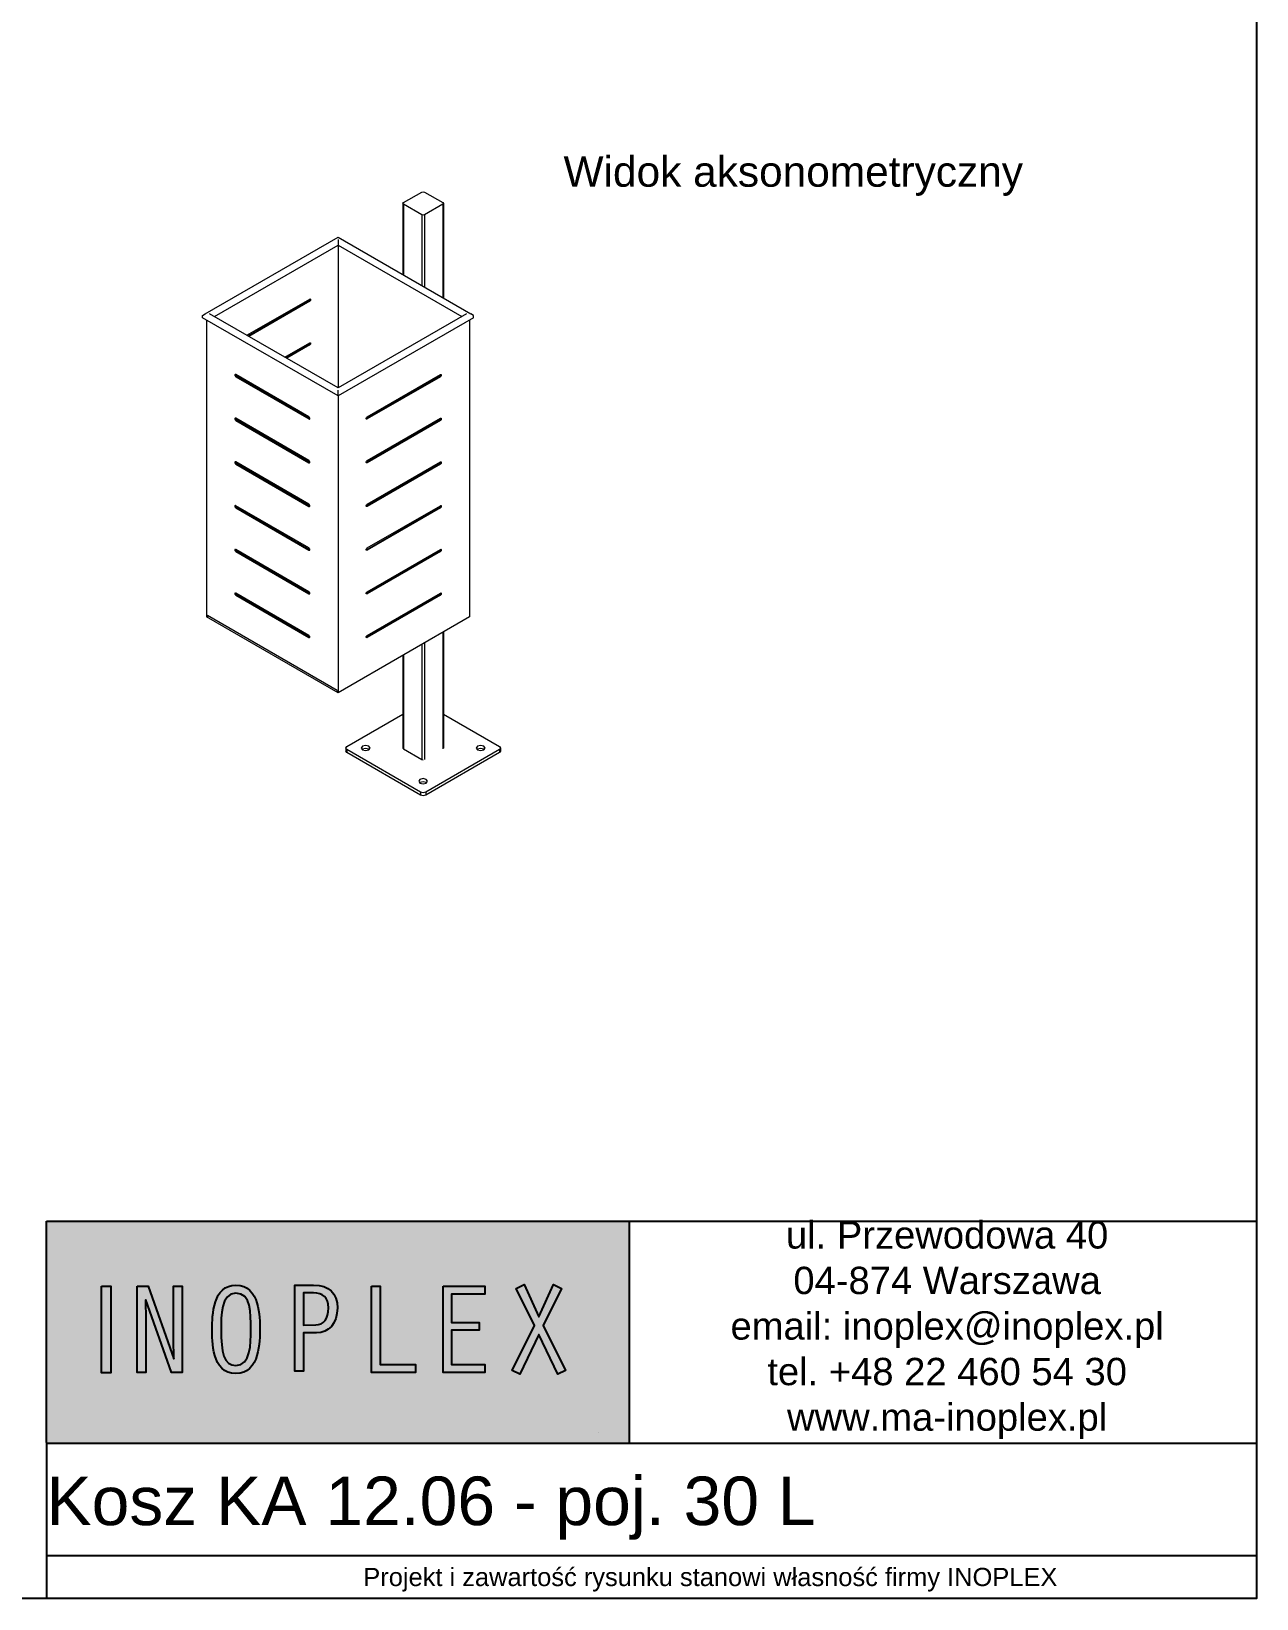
# Model space of a CAD drawing. Header units: millimetres. Extents: x 22206 to 32563, y 11815 to 17262.
# Drawn here: x 24201 to 26220, y 11815 to 14396 of the extents above; entities that cross this region are included whole.
import ezdxf

# ---------------------------------------------------------------- set-up
doc = ezdxf.new("R2010")
doc.units = ezdxf.units.MM
doc.header["$LTSCALE"] = 3
doc.layers.add('Konstrukcja - Belki_Nr_pióra__1', color=7, linetype='Continuous', lineweight=13)
doc.layers.add('Konstrukcja - Słupy_Nr_pióra__1', color=7, linetype='Continuous', lineweight=13)
doc.layers.add('LAYER_1', color=7, linetype='Continuous')
doc.styles.get("Standard").update_dxf_attribs({"font": 'arial.ttf'})

msp = doc.modelspace()

# ---------------------------------------------------------------- hatches: boundary and pattern name
h = msp.add_hatch(color=255)
h.dxf.hatch_style = 1
h.paths.add_polyline_path([(25186.2, 12436.2), (24226.2, 12436.2), (24226.2, 12071.6), (24226.2, 12069.8), (25186.2, 12069.8)])
h.paths.add_polyline_path([(25155.9, 12346.5), (25155.9, 12164.3), (25135.7, 12164.3), (25135.7, 12087.4), (24240.9, 12087.4), (24240.9, 12419.4), (25135.7, 12419.4), (25135.7, 12346.5)], flags=16)
h = msp.add_hatch(color=250)
h.dxf.hatch_style = 1
h.paths.add_polyline_path([(25135.7, 12164.3), (24603.3, 12164.3), (24603.3, 12346.5), (25135.7, 12346.5), (25135.7, 12419.4), (24240.9, 12419.4), (24240.9, 12087.4), (25135.7, 12087.4)])
edge = h.paths.add_edge_path(flags=16)
edge.add_spline(control_points=[(24577.8, 12258.2), (24577.8, 12240.3), (24578.4, 12185.3), (24538.5, 12185.3)], knot_values=[0, 0, 0, 0, 1, 1, 1, 1], degree=3, periodic=0)
edge.add_spline(control_points=[(24538.5, 12185.3), (24498.1, 12185.3), (24499.2, 12239.9), (24499.2, 12258.2)], knot_values=[0, 0, 0, 0, 1, 1, 1, 1], degree=3, periodic=0)
edge.add_spline(control_points=[(24499.2, 12258.2), (24499.2, 12281.6), (24500.6, 12330.9), (24538.5, 12330.9)], knot_values=[0, 0, 0, 0, 1, 1, 1, 1], degree=3, periodic=0)
edge.add_spline(control_points=[(24538.5, 12330.9), (24578.4, 12330.9), (24577.8, 12276.9), (24577.8, 12258.2)], knot_values=[0, 0, 0, 0, 1, 1, 1, 1], degree=3, periodic=0)
edge = h.paths.add_edge_path(flags=0)
edge.add_spline(control_points=[(24562.9, 12258.2), (24562.9, 12233.5), (24563.1, 12198.7), (24538.5, 12198.7)], knot_values=[0, 0, 0, 0, 1, 1, 1, 1], degree=3, periodic=0)
edge.add_spline(control_points=[(24538.5, 12198.7), (24518.5, 12198.7), (24514, 12219.9), (24514, 12258.2)], knot_values=[0, 0, 0, 0, 1, 1, 1, 1], degree=3, periodic=0)
edge.add_spline(control_points=[(24514, 12258.2), (24514, 12279), (24513.4, 12317.5), (24538.5, 12317.5)], knot_values=[0, 0, 0, 0, 1, 1, 1, 1], degree=3, periodic=0)
edge.add_spline(control_points=[(24538.5, 12317.5), (24563.6, 12317.5), (24562.9, 12285), (24562.9, 12258.2)], knot_values=[0, 0, 0, 0, 1, 1, 1, 1], degree=3, periodic=0)
h.paths.add_polyline_path([(24450, 12187.2), (24432.1, 12187.2), (24390, 12306.6), (24389.6, 12306.2), (24390.2, 12274.1), (24390.2, 12187.2), (24376, 12187.2), (24376, 12329), (24393.8, 12329), (24435.9, 12209.7), (24436.4, 12210.1), (24435.7, 12241.8), (24435.7, 12329), (24450, 12329)], flags=16)
h.paths.add_polyline_path([(24332.6, 12186.6), (24317, 12186.6), (24317, 12329.3), (24332.6, 12329.3)], flags=16)
edge = h.paths.add_edge_path(flags=0)
edge.add_spline(control_points=[(24562.9, 12258.2), (24562.9, 12285), (24563.6, 12317.5), (24538.5, 12317.5)], knot_values=[0, 0, 0, 0, 1, 1, 1, 1], degree=3, periodic=0)
edge.add_spline(control_points=[(24538.5, 12317.5), (24513.4, 12317.5), (24514, 12279), (24514, 12258.2)], knot_values=[0, 0, 0, 0, 1, 1, 1, 1], degree=3, periodic=0)
edge.add_spline(control_points=[(24514, 12258.2), (24514, 12219.9), (24518.5, 12198.7), (24538.5, 12198.7)], knot_values=[0, 0, 0, 0, 1, 1, 1, 1], degree=3, periodic=0)
edge.add_spline(control_points=[(24538.5, 12198.7), (24563.1, 12198.7), (24562.9, 12233.5), (24562.9, 12258.2)], knot_values=[0, 0, 0, 0, 1, 1, 1, 1], degree=3, periodic=0)
at = {"true_color": 0x7bad3e}
h = msp.add_hatch(color=75, dxfattribs=at)
h.dxf.hatch_style = 1
h.paths.add_polyline_path([(25155.9, 12346.5), (24603.3, 12346.5), (24603.3, 12164.3), (25155.9, 12164.3)])
h.paths.add_polyline_path([(25081.5, 12190.4), (25068.8, 12184.4), (25037.7, 12249.3), (25006.3, 12184.4), (24993.5, 12190.4), (25030.5, 12264.3), (25000.1, 12325.1), (25013.3, 12331.7), (25037.5, 12278.8), (25061.8, 12331.7), (25074.9, 12325.1), (25044.5, 12264.3)], flags=16)
h.paths.add_polyline_path([(24948.6, 12199.9), (24948.6, 12187.2), (24879.6, 12187.2), (24879.6, 12329), (24948.6, 12329), (24948.6, 12316.2), (24893.8, 12316.2), (24893.8, 12269.5), (24939.1, 12269.5), (24939.1, 12256.7), (24893.8, 12256.7), (24893.8, 12199.9)], flags=16)
h.paths.add_polyline_path([(24834.1, 12199.9), (24834.1, 12187.2), (24761.7, 12187.2), (24761.7, 12329), (24775.9, 12329), (24775.9, 12199.9)], flags=16)
edge = h.paths.add_edge_path(flags=16)
edge.add_spline(control_points=[(24705.6, 12293.4), (24705.6, 12267), (24690.7, 12252.3), (24671.2, 12252.3)], knot_values=[0, 0, 0, 0, 1, 1, 1, 1], degree=3, periodic=0)
edge.add_line((24671.2, 12252.3), (24649.9, 12252.3))
edge.add_line((24649.9, 12252.3), (24649.9, 12189.2))
edge.add_line((24649.9, 12189.2), (24635.7, 12189.2))
edge.add_line((24635.7, 12189.2), (24635.7, 12331))
edge.add_line((24635.7, 12331), (24666.5, 12331))
edge.add_spline(control_points=[(24666.5, 12331), (24691.6, 12331), (24705.6, 12317.6), (24705.6, 12293.4)], knot_values=[0, 0, 0, 0, 1, 1, 1, 1], degree=3, periodic=0)
edge = h.paths.add_edge_path(flags=0)
edge.add_spline(control_points=[(24690.7, 12293.4), (24690.7, 12275.5), (24683.1, 12265.5), (24669.9, 12265.3)], knot_values=[0, 0, 0, 0, 1, 1, 1, 1], degree=3, periodic=0)
edge.add_line((24669.9, 12265.3), (24649.9, 12265.1))
edge.add_line((24649.9, 12265.1), (24649.9, 12318.2))
edge.add_line((24649.9, 12318.2), (24666.3, 12318.2))
edge.add_spline(control_points=[(24666.3, 12318.2), (24681.6, 12318.2), (24690.7, 12310.8), (24690.7, 12293.4)], knot_values=[0, 0, 0, 0, 1, 1, 1, 1], degree=3, periodic=0)
edge = h.paths.add_edge_path(flags=0)
edge.add_spline(control_points=[(24669.9, 12265.3), (24683.1, 12265.5), (24690.7, 12275.5), (24690.7, 12293.4)], knot_values=[0, 0, 0, 0, 1, 1, 1, 1], degree=3, periodic=0)
edge.add_spline(control_points=[(24690.7, 12293.4), (24690.7, 12310.8), (24681.6, 12318.2), (24666.3, 12318.2)], knot_values=[0, 0, 0, 0, 1, 1, 1, 1], degree=3, periodic=0)
edge.add_line((24666.3, 12318.2), (24649.9, 12318.2))
edge.add_line((24649.9, 12318.2), (24649.9, 12265.1))
edge.add_line((24649.9, 12265.1), (24669.9, 12265.3))
h = msp.add_hatch(color=255)
h.dxf.hatch_style = 1
h.paths.add_polyline_path([(24332.6, 12329.3), (24317, 12329.3), (24317, 12186.6), (24332.6, 12186.6)])
h.paths.add_polyline_path([(24432.1, 12187.2), (24450, 12187.2), (24450, 12329), (24435.7, 12329), (24435.7, 12241.8), (24436.4, 12208.4), (24393.8, 12329), (24376, 12329), (24376, 12187.2), (24390.2, 12187.2), (24390.2, 12274.1), (24389.6, 12308)])
edge = h.paths.add_edge_path()
edge.add_spline(control_points=[(24538.5, 12330.9), (24500.6, 12330.9), (24499.2, 12281.6), (24499.2, 12258.2)], knot_values=[0, 0, 0, 0, 1, 1, 1, 1], degree=3, periodic=0)
edge.add_spline(control_points=[(24499.2, 12258.2), (24499.2, 12239.9), (24498.1, 12185.3), (24538.5, 12185.3)], knot_values=[0, 0, 0, 0, 1, 1, 1, 1], degree=3, periodic=0)
edge.add_spline(control_points=[(24538.5, 12185.3), (24578.4, 12185.3), (24577.8, 12240.3), (24577.8, 12258.2)], knot_values=[0, 0, 0, 0, 1, 1, 1, 1], degree=3, periodic=0)
edge.add_spline(control_points=[(24577.8, 12258.2), (24577.8, 12276.9), (24578.4, 12330.9), (24538.5, 12330.9)], knot_values=[0, 0, 0, 0, 1, 1, 1, 1], degree=3, periodic=0)
edge = h.paths.add_edge_path(flags=16)
edge.add_spline(control_points=[(24514, 12258.2), (24514, 12279), (24513.4, 12317.5), (24538.5, 12317.5)], knot_values=[0, 0, 0, 0, 1, 1, 1, 1], degree=3, periodic=0)
edge.add_spline(control_points=[(24538.5, 12317.5), (24563.6, 12317.5), (24562.9, 12285), (24562.9, 12258.2)], knot_values=[0, 0, 0, 0, 1, 1, 1, 1], degree=3, periodic=0)
edge.add_spline(control_points=[(24562.9, 12258.2), (24562.9, 12233.5), (24563.1, 12198.7), (24538.5, 12198.7)], knot_values=[0, 0, 0, 0, 1, 1, 1, 1], degree=3, periodic=0)
edge.add_spline(control_points=[(24538.5, 12198.7), (24518.5, 12198.7), (24514, 12219.9), (24514, 12258.2)], knot_values=[0, 0, 0, 0, 1, 1, 1, 1], degree=3, periodic=0)
edge = h.paths.add_edge_path()
edge.add_line((24635.7, 12189.2), (24649.9, 12189.2))
edge.add_line((24649.9, 12189.2), (24649.9, 12252.3))
edge.add_line((24649.9, 12252.3), (24671.2, 12252.3))
edge.add_spline(control_points=[(24671.2, 12252.3), (24690.7, 12252.3), (24705.6, 12267), (24705.6, 12293.4)], knot_values=[0, 0, 0, 0, 1, 1, 1, 1], degree=3, periodic=0)
edge.add_spline(control_points=[(24705.6, 12293.4), (24705.6, 12317.6), (24691.6, 12331), (24666.5, 12331)], knot_values=[0, 0, 0, 0, 1, 1, 1, 1], degree=3, periodic=0)
edge.add_line((24666.5, 12331), (24635.7, 12331))
edge.add_line((24635.7, 12331), (24635.7, 12189.2))
edge = h.paths.add_edge_path(flags=16)
edge.add_line((24649.9, 12318.2), (24670.7, 12318.2))
edge.add_spline(control_points=[(24666.3, 12318.2), (24681.6, 12318.2), (24690.7, 12310.8), (24690.7, 12293.4)], knot_values=[0, 0, 0, 0, 1, 1, 1, 1], degree=3, periodic=0)
edge.add_spline(control_points=[(24690.7, 12293.4), (24690.7, 12275.5), (24683.1, 12265.5), (24669.9, 12265.3)], knot_values=[0, 0, 0, 0, 1, 1, 1, 1], degree=3, periodic=0)
edge.add_line((24669.9, 12265.3), (24649.9, 12265.1))
edge.add_line((24649.9, 12265.1), (24649.9, 12318.2))
h.paths.add_polyline_path([(24761.7, 12187.2), (24834.1, 12187.2), (24834.1, 12199.9), (24775.9, 12199.9), (24775.9, 12329), (24761.7, 12329)])
h.paths.add_polyline_path([(24893.8, 12316.2), (24948.6, 12316.2), (24948.6, 12329), (24879.6, 12329), (24879.6, 12187.2), (24948.6, 12187.2), (24948.6, 12199.9), (24893.8, 12199.9), (24893.8, 12256.7), (24939.1, 12256.7), (24939.1, 12269.5), (24893.8, 12269.5)])
h.paths.add_polyline_path([(25074.9, 12325.1), (25061.8, 12331.7), (25037.5, 12278.8), (25013.3, 12331.7), (25000.1, 12325.1), (25030.5, 12264.3), (24993.5, 12190.4), (25006.3, 12184.4), (25037.7, 12249.3), (25068.8, 12184.4), (25081.5, 12190.4), (25044.5, 12264.3)])
h = msp.add_hatch(color=250)
h.dxf.hatch_style = 1
edge = h.paths.add_edge_path()
edge.add_spline(control_points=[(24538.5, 12317.5), (24513.4, 12317.5), (24514, 12279), (24514, 12258.2)], knot_values=[0, 0, 0, 0, 1, 1, 1, 1], degree=3, periodic=0)
edge.add_spline(control_points=[(24514, 12258.2), (24514, 12219.9), (24518.5, 12198.7), (24538.5, 12198.7)], knot_values=[0, 0, 0, 0, 1, 1, 1, 1], degree=3, periodic=0)
edge.add_spline(control_points=[(24538.5, 12198.7), (24563.1, 12198.7), (24562.9, 12233.5), (24562.9, 12258.2)], knot_values=[0, 0, 0, 0, 1, 1, 1, 1], degree=3, periodic=0)
edge.add_spline(control_points=[(24562.9, 12258.2), (24562.9, 12285), (24563.6, 12317.5), (24538.5, 12317.5)], knot_values=[0, 0, 0, 0, 1, 1, 1, 1], degree=3, periodic=0)
h = msp.add_hatch(color=255)
h.dxf.hatch_style = 1
edge = h.paths.add_edge_path()
edge.add_line((24635.7, 12189.2), (24649.9, 12189.2))
edge.add_line((24649.9, 12189.2), (24649.9, 12252.3))
edge.add_line((24649.9, 12252.3), (24671.2, 12252.3))
edge.add_spline(control_points=[(24671.2, 12252.3), (24690.7, 12252.3), (24705.6, 12267), (24705.6, 12293.4)], knot_values=[0, 0, 0, 0, 1, 1, 1, 1], degree=3, periodic=0)
edge.add_spline(control_points=[(24705.6, 12293.4), (24705.6, 12317.6), (24691.6, 12331), (24666.5, 12331)], knot_values=[0, 0, 0, 0, 1, 1, 1, 1], degree=3, periodic=0)
edge.add_line((24666.5, 12331), (24635.7, 12331))
edge.add_line((24635.7, 12331), (24635.7, 12189.2))
edge = h.paths.add_edge_path(flags=16)
edge.add_line((24649.9, 12265.1), (24649.9, 12318.2))
edge.add_line((24649.9, 12318.2), (24676.8, 12318.2))
edge.add_spline(control_points=[(24666.3, 12318.2), (24681.6, 12318.2), (24690.7, 12310.8), (24690.7, 12293.4)], knot_values=[0, 0, 0, 0, 1, 1, 1, 1], degree=3, periodic=0)
edge.add_spline(control_points=[(24690.7, 12293.4), (24690.7, 12275.5), (24683.1, 12265.5), (24669.9, 12265.3)], knot_values=[0, 0, 0, 0, 1, 1, 1, 1], degree=3, periodic=0)
edge.add_line((24669.9, 12265.3), (24649.9, 12265.1))
h = msp.add_hatch(color=75, dxfattribs=at)
h.dxf.hatch_style = 1
edge = h.paths.add_edge_path()
edge.add_line((24649.9, 12265.1), (24669.9, 12265.3))
edge.add_spline(control_points=[(24669.9, 12265.3), (24683.1, 12265.5), (24690.7, 12275.5), (24690.7, 12293.4)], knot_values=[0, 0, 0, 0, 1, 1, 1, 1], degree=3, periodic=0)
edge.add_spline(control_points=[(24690.7, 12293.4), (24690.7, 12310.8), (24681.6, 12318.2), (24666.3, 12318.2)], knot_values=[0, 0, 0, 0, 1, 1, 1, 1], degree=3, periodic=0)
edge.add_line((24666.3, 12318.2), (24649.9, 12318.2))
edge.add_line((24649.9, 12318.2), (24649.9, 12265.1))
h = msp.add_hatch(color=255)
h.dxf.hatch_style = 1
h.paths.add_polyline_path([(24761.7, 12187.2), (24834.1, 12187.2), (24834.1, 12199.9), (24775.9, 12199.9), (24775.9, 12329), (24761.7, 12329)])
h = msp.add_hatch(color=255)
h.dxf.hatch_style = 1
h.paths.add_polyline_path([(24879.6, 12187.2), (24948.6, 12187.2), (24948.6, 12199.9), (24893.8, 12199.9), (24893.8, 12256.7), (24939.1, 12256.7), (24939.1, 12269.5), (24893.8, 12269.5), (24893.8, 12316.2), (24948.6, 12316.2), (24948.6, 12329), (24879.6, 12329)])
h = msp.add_hatch(color=255)
h.dxf.hatch_style = 1
h.paths.add_polyline_path([(25030.5, 12264.3), (24993.5, 12190.4), (25006.3, 12184.4), (25037.7, 12249.3), (25068.8, 12184.4), (25081.5, 12190.4), (25044.5, 12264.3), (25074.9, 12325.1), (25061.8, 12331.7), (25037.5, 12278.8), (25013.3, 12331.7), (25000.1, 12325.1)])

# ---------------------------------------------------------------- linework, layer by layer
for p, q in [((24226.2, 12436.2), (26220, 12436.2)), ((24226.2, 12071.6), (24226.2, 12436.2)), ((25186.2, 12436.2), (25186.2, 12069.8)), ((26220, 12436.2), (26220, 12071.6)), ((24226.2, 12071.6), (24226.2, 11814.5)), ((26220, 12069.8), (24226.2, 12069.8)), ((26219.8, 11885), (24226.2, 11885))]:
    msp.add_line(p, q)
msp.add_lwpolyline([(22206, 17262), (26220, 17262), (26220, 11814.5), (22206, 11814.5)], close=True)
at = {"layer": 'Konstrukcja - Belki_Nr_pióra__1', "linetype": 'Continuous'}
for p, q in [((24488, 13930.8), (24706.6, 14057.1)), ((24502.9, 13926.2), (24706.6, 14043.8)), ((24706.6, 14057.1), (24925.2, 13930.8)), ((24706.6, 14053.1), (24706.6, 14047.5)), ((24706.6, 14047.5), (24706.6, 14043.8)), ((24706.6, 14043.8), (24910.4, 13926.2)), ((24483.3, 13928), (24488, 13930.8)), ((24483.6, 13924), (24483.3, 13928)), ((24706.6, 13795.3), (24483.6, 13924)), ((24706.6, 13808.6), (24494.8, 13930.8)), ((24918.4, 13930.8), (24706.6, 13808.6)), ((24929.6, 13924), (24706.6, 13795.3)), ((24930, 13928), (24925.2, 13930.8)), ((24929.6, 13924), (24930, 13928)), ((24706.6, 13799), (24706.6, 13804.6)), ((24706.6, 13795.3), (24706.6, 13799))]:
    msp.add_line(p, q, dxfattribs=at)
at = {"layer": 'Konstrukcja - Słupy_Nr_pióra__1', "linetype": 'Continuous'}
for p, q in [((24814.4, 14113.7), (24844.8, 14131.2)), ((24844.8, 14131.2), (24846.9, 14131.7)), ((24846.9, 14131.7), (24849.1, 14131.2)), ((24849.1, 14131.2), (24879.4, 14113.7)), ((24813.6, 14112.5), (24814.4, 14113.7)), ((24813.6, 14112.5), (24813.6, 13995.3)), ((24814.4, 14111.2), (24813.6, 14112.5)), ((24814.4, 14111.2), (24814.4, 13994.8)), ((24844.8, 14093.7), (24814.4, 14111.2)), ((24879.4, 14111.2), (24849.1, 14093.7)), ((24879.4, 14113.7), (24880.3, 14112.5)), ((24880.3, 14112.5), (24879.4, 14111.2)), ((24879.4, 14111.2), (24879.4, 13957.3)), ((24880.3, 14112.5), (24880.3, 13956.8)), ((24844.8, 14093.7), (24844.8, 13977.3)), ((24846.9, 14093.2), (24844.8, 14093.7)), ((24849.1, 14093.7), (24846.9, 14093.2)), ((24849.1, 14093.7), (24849.1, 13974.8)), ((24706.6, 14043.8), (24706.6, 13808.6)), ((24556.6, 13895.2), (24660, 13954.8)), ((24558.4, 13894.1), (24658.7, 13952)), ((24660, 13951.3), (24559.7, 13893.4)), ((24658.7, 13952), (24659.3, 13952.5)), ((24658.7, 13952), (24660, 13951.3)), ((24659.3, 13952.5), (24659.8, 13953.2)), ((24659.8, 13953.2), (24660.1, 13953.9)), ((24660, 13954.8), (24660.6, 13955)), ((24660.6, 13951.7), (24660, 13951.3)), ((24660.1, 13953.9), (24660.2, 13954.7)), ((24660.2, 13954.7), (24660.2, 13954.9)), ((24660.6, 13955), (24661.1, 13954.9)), ((24661.1, 13952.4), (24660.6, 13951.7)), ((24661.1, 13954.9), (24661.4, 13954.5)), ((24661.4, 13953.2), (24661.1, 13952.4)), ((24661.4, 13954.5), (24661.5, 13953.9)), ((24661.5, 13953.9), (24661.4, 13953.2)), ((24490.1, 13920.3), (24490.1, 13431.5)), ((24923.1, 13920.3), (24923.1, 13431.5)), ((24619, 13859.2), (24660, 13882.8)), ((24620.8, 13858.1), (24658.7, 13880)), ((24660, 13879.3), (24622.1, 13857.4)), ((24658.7, 13880), (24659.3, 13880.5)), ((24658.7, 13880), (24660, 13879.3)), ((24659.3, 13880.5), (24659.8, 13881.2)), ((24659.8, 13881.2), (24660.1, 13881.9)), ((24660, 13882.8), (24660.6, 13883)), ((24660.6, 13879.7), (24660, 13879.3)), ((24660.1, 13881.9), (24660.2, 13882.7)), ((24660.2, 13882.7), (24660.2, 13882.9)), ((24660.6, 13883), (24661.1, 13882.9)), ((24661.1, 13880.4), (24660.6, 13879.7)), ((24661.1, 13882.9), (24661.4, 13882.5)), ((24661.4, 13881.2), (24661.1, 13880.4)), ((24661.4, 13882.5), (24661.5, 13881.9)), ((24661.5, 13881.9), (24661.4, 13881.2)), ((24536.6, 13830.3), (24536.5, 13829.7)), ((24536.5, 13829.7), (24536.6, 13828.9)), ((24537, 13830.7), (24536.6, 13830.3)), ((24536.6, 13828.9), (24537, 13828.2)), ((24537.5, 13830.8), (24537, 13830.7)), ((24537, 13828.2), (24537.5, 13827.5)), ((24538.1, 13830.6), (24537.5, 13830.8)), ((24537.5, 13827.5), (24538.1, 13827)), ((24537.8, 13830.4), (24537.9, 13830.6)), ((24537.9, 13829.7), (24537.8, 13830.4)), ((24538.3, 13828.9), (24537.9, 13829.7)), ((24658.7, 13760.9), (24538.1, 13830.6)), ((24538.1, 13827), (24539.4, 13827.8)), ((24538.1, 13827), (24658.7, 13757.4)), ((24538.8, 13828.2), (24538.3, 13828.9)), ((24539.4, 13827.8), (24538.8, 13828.2)), ((24660, 13758.1), (24539.4, 13827.8)), ((24552, 13820.5), (24553.8, 13821.5)), ((24553.8, 13819.4), (24555.6, 13820.5)), ((24556.9, 13819.7), (24555.1, 13818.7)), ((24753.3, 13758.1), (24873.9, 13827.8)), ((24754.6, 13760.9), (24875.2, 13830.6)), ((24875.2, 13827), (24754.6, 13757.4)), ((24873.9, 13827.8), (24874.5, 13828.2)), ((24873.9, 13827.8), (24875.2, 13827)), ((24874.5, 13828.2), (24875, 13828.9)), ((24875, 13828.9), (24875.3, 13829.7)), ((24875.2, 13830.6), (24875.8, 13830.8)), ((24875.8, 13827.5), (24875.2, 13827)), ((24875.3, 13829.7), (24875.4, 13830.4)), ((24875.4, 13830.4), (24875.4, 13830.6)), ((24875.8, 13830.8), (24876.3, 13830.7)), ((24876.3, 13828.2), (24875.8, 13827.5)), ((24876.3, 13830.7), (24876.6, 13830.3)), ((24876.6, 13828.9), (24876.3, 13828.2)), ((24876.6, 13830.3), (24876.7, 13829.7)), ((24876.7, 13829.7), (24876.6, 13828.9)), ((24614.3, 13784.5), (24616.1, 13785.5)), ((24616.1, 13783.4), (24617.9, 13784.5)), ((24706.6, 13795.3), (24706.6, 13306.5)), ((24537, 13758.7), (24536.6, 13758.3)), ((24537.5, 13758.8), (24537, 13758.7)), ((24538.1, 13758.6), (24537.5, 13758.8)), ((24537.8, 13758.4), (24537.9, 13758.6)), ((24537.9, 13757.7), (24537.8, 13758.4)), ((24658.7, 13688.9), (24538.1, 13758.6)), ((24619.2, 13783.7), (24617.4, 13782.7)), ((24659.3, 13760.5), (24658.7, 13760.9)), ((24659.8, 13759.8), (24659.3, 13760.5)), ((24660.1, 13759), (24659.8, 13759.8)), ((24660.2, 13758.3), (24660.1, 13759)), ((24753, 13758.3), (24753.1, 13759)), ((24753.1, 13759), (24753.5, 13759.8)), ((24753.5, 13759.8), (24754, 13760.5)), ((24754, 13760.5), (24754.6, 13760.9)), ((24754.6, 13688.9), (24875.2, 13758.6)), ((24875.2, 13758.6), (24875.8, 13758.8)), ((24875.3, 13757.7), (24875.4, 13758.4)), ((24875.4, 13758.4), (24875.4, 13758.6)), ((24875.8, 13758.8), (24876.3, 13758.7)), ((24876.3, 13758.7), (24876.6, 13758.3)), ((24536.6, 13758.3), (24536.5, 13757.7)), ((24536.5, 13757.7), (24536.6, 13756.9)), ((24536.6, 13756.9), (24537, 13756.2)), ((24537, 13756.2), (24537.5, 13755.5)), ((24537.5, 13755.5), (24538.1, 13755)), ((24538.3, 13756.9), (24537.9, 13757.7)), ((24538.1, 13755), (24539.4, 13755.8)), ((24538.1, 13755), (24658.7, 13685.4)), ((24538.8, 13756.2), (24538.3, 13756.9)), ((24539.4, 13755.8), (24538.8, 13756.2)), ((24660, 13686.1), (24539.4, 13755.8)), ((24552, 13748.5), (24553.8, 13749.5)), ((24553.8, 13747.4), (24555.6, 13748.5)), ((24556.9, 13747.7), (24555.1, 13746.7)), ((24658.7, 13757.4), (24660, 13758.1)), ((24658.7, 13757.4), (24659.3, 13757.2)), ((24659.3, 13757.2), (24659.8, 13757.3)), ((24659.8, 13757.3), (24660.1, 13757.6)), ((24660.2, 13758), (24660, 13758.1)), ((24660.1, 13757.6), (24660.2, 13758.3)), ((24753.1, 13757.6), (24753, 13758.3)), ((24753.1, 13758), (24753.3, 13758.1)), ((24753.5, 13757.3), (24753.1, 13757.6)), ((24753.3, 13758.1), (24754.6, 13757.4)), ((24753.3, 13686.1), (24873.9, 13755.8)), ((24754, 13757.2), (24753.5, 13757.3)), ((24754.6, 13757.4), (24754, 13757.2)), ((24875.2, 13755), (24754.6, 13685.4)), ((24873.9, 13755.8), (24874.5, 13756.2)), ((24873.9, 13755.8), (24875.2, 13755)), ((24874.5, 13756.2), (24875, 13756.9)), ((24875, 13756.9), (24875.3, 13757.7)), ((24875.8, 13755.5), (24875.2, 13755)), ((24876.3, 13756.2), (24875.8, 13755.5)), ((24876.6, 13756.9), (24876.3, 13756.2)), ((24876.6, 13758.3), (24876.7, 13757.7)), ((24876.7, 13757.7), (24876.6, 13756.9)), ((24614.3, 13712.5), (24616.1, 13713.5)), ((24616.1, 13711.4), (24617.9, 13712.5)), ((24619.2, 13711.7), (24617.4, 13710.7)), ((24536.6, 13686.3), (24536.5, 13685.7)), ((24536.5, 13685.7), (24536.6, 13684.9)), ((24537, 13686.7), (24536.6, 13686.3)), ((24536.6, 13684.9), (24537, 13684.2)), ((24537.5, 13686.8), (24537, 13686.7)), ((24537, 13684.2), (24537.5, 13683.5)), ((24538.1, 13686.6), (24537.5, 13686.8)), ((24537.5, 13683.5), (24538.1, 13683)), ((24537.8, 13686.4), (24537.9, 13686.6)), ((24537.9, 13685.7), (24537.8, 13686.4)), ((24538.3, 13684.9), (24537.9, 13685.7)), ((24658.7, 13616.9), (24538.1, 13686.6)), ((24538.1, 13683), (24539.4, 13683.8)), ((24538.1, 13683), (24658.7, 13613.4)), ((24538.8, 13684.2), (24538.3, 13684.9)), ((24539.4, 13683.8), (24538.8, 13684.2)), ((24660, 13614.1), (24539.4, 13683.8)), ((24659.3, 13688.5), (24658.7, 13688.9)), ((24658.7, 13685.4), (24660, 13686.1)), ((24658.7, 13685.4), (24659.3, 13685.2)), ((24659.8, 13687.8), (24659.3, 13688.5)), ((24659.3, 13685.2), (24659.8, 13685.3)), ((24660.1, 13687), (24659.8, 13687.8)), ((24659.8, 13685.3), (24660.1, 13685.6)), ((24660.2, 13686), (24660, 13686.1)), ((24660.2, 13686.3), (24660.1, 13687)), ((24660.1, 13685.6), (24660.2, 13686.3)), ((24753, 13686.3), (24753.1, 13687)), ((24753.1, 13685.6), (24753, 13686.3)), ((24753.1, 13687), (24753.5, 13687.8)), ((24753.1, 13686), (24753.3, 13686.1)), ((24753.5, 13685.3), (24753.1, 13685.6)), ((24753.3, 13686.1), (24754.6, 13685.4)), ((24753.3, 13614.1), (24873.9, 13683.8)), ((24753.5, 13687.8), (24754, 13688.5)), ((24754, 13685.2), (24753.5, 13685.3)), ((24754, 13688.5), (24754.6, 13688.9)), ((24754.6, 13685.4), (24754, 13685.2)), ((24754.6, 13616.9), (24875.2, 13686.6)), ((24875.2, 13683), (24754.6, 13613.4)), ((24873.9, 13683.8), (24874.5, 13684.2)), ((24873.9, 13683.8), (24875.2, 13683)), ((24874.5, 13684.2), (24875, 13684.9)), ((24875, 13684.9), (24875.3, 13685.7)), ((24875.2, 13686.6), (24875.8, 13686.8)), ((24875.8, 13683.5), (24875.2, 13683)), ((24875.3, 13685.7), (24875.4, 13686.4)), ((24875.4, 13686.4), (24875.4, 13686.6)), ((24875.8, 13686.8), (24876.3, 13686.7)), ((24876.3, 13684.2), (24875.8, 13683.5)), ((24876.3, 13686.7), (24876.6, 13686.3)), ((24876.6, 13684.9), (24876.3, 13684.2)), ((24876.6, 13686.3), (24876.7, 13685.7)), ((24876.7, 13685.7), (24876.6, 13684.9)), ((24552, 13676.5), (24553.8, 13677.5)), ((24553.8, 13675.4), (24555.6, 13676.5)), ((24556.9, 13675.7), (24555.1, 13674.7)), ((24614.3, 13640.5), (24616.1, 13641.5)), ((24616.1, 13639.4), (24617.9, 13640.5)), ((24619.2, 13639.7), (24617.4, 13638.7)), ((24536.6, 13614.3), (24536.5, 13613.7)), ((24536.5, 13613.7), (24536.6, 13612.9)), ((24537, 13614.7), (24536.6, 13614.3)), ((24536.6, 13612.9), (24537, 13612.2)), ((24537.5, 13614.8), (24537, 13614.7)), ((24537, 13612.2), (24537.5, 13611.5)), ((24538.1, 13614.6), (24537.5, 13614.8)), ((24537.5, 13611.5), (24538.1, 13611)), ((24537.8, 13614.4), (24537.9, 13614.6)), ((24537.9, 13613.7), (24537.8, 13614.4)), ((24538.3, 13612.9), (24537.9, 13613.7)), ((24658.7, 13544.9), (24538.1, 13614.6)), ((24538.1, 13611), (24539.4, 13611.8)), ((24538.1, 13611), (24658.7, 13541.4)), ((24538.8, 13612.2), (24538.3, 13612.9)), ((24539.4, 13611.8), (24538.8, 13612.2)), ((24660, 13542.1), (24539.4, 13611.8)), ((24552, 13604.5), (24553.8, 13605.5)), ((24553.8, 13603.4), (24555.6, 13604.5)), ((24556.9, 13603.7), (24555.1, 13602.7)), ((24659.3, 13616.5), (24658.7, 13616.9)), ((24658.7, 13613.4), (24660, 13614.1)), ((24658.7, 13613.4), (24659.3, 13613.2)), ((24659.8, 13615.8), (24659.3, 13616.5)), ((24659.3, 13613.2), (24659.8, 13613.3)), ((24660.1, 13615), (24659.8, 13615.8)), ((24659.8, 13613.3), (24660.1, 13613.6)), ((24660.2, 13614), (24660, 13614.1)), ((24660.2, 13614.3), (24660.1, 13615)), ((24660.1, 13613.6), (24660.2, 13614.3)), ((24753, 13614.3), (24753.1, 13615)), ((24753.1, 13613.6), (24753, 13614.3)), ((24753.1, 13615), (24753.5, 13615.8)), ((24753.1, 13614), (24753.3, 13614.1)), ((24753.5, 13613.3), (24753.1, 13613.6)), ((24753.3, 13614.1), (24754.6, 13613.4)), ((24753.3, 13542.1), (24873.9, 13611.8)), ((24753.5, 13615.8), (24754, 13616.5)), ((24754, 13613.2), (24753.5, 13613.3)), ((24754, 13616.5), (24754.6, 13616.9)), ((24754.6, 13613.4), (24754, 13613.2)), ((24754.6, 13544.9), (24875.2, 13614.6)), ((24875.2, 13611), (24754.6, 13541.4)), ((24873.9, 13611.8), (24874.5, 13612.2)), ((24873.9, 13611.8), (24875.2, 13611)), ((24874.5, 13612.2), (24875, 13612.9)), ((24875, 13612.9), (24875.3, 13613.7)), ((24875.2, 13614.6), (24875.8, 13614.8)), ((24875.8, 13611.5), (24875.2, 13611)), ((24875.3, 13613.7), (24875.4, 13614.4)), ((24875.4, 13614.4), (24875.4, 13614.6)), ((24875.8, 13614.8), (24876.3, 13614.7)), ((24876.3, 13612.2), (24875.8, 13611.5)), ((24876.3, 13614.7), (24876.6, 13614.3)), ((24876.6, 13612.9), (24876.3, 13612.2)), ((24876.6, 13614.3), (24876.7, 13613.7)), ((24876.7, 13613.7), (24876.6, 13612.9)), ((24614.3, 13568.5), (24616.1, 13569.5)), ((24616.1, 13567.4), (24617.9, 13568.5)), ((24619.2, 13567.7), (24617.4, 13566.7)), ((24536.6, 13542.3), (24536.5, 13541.7)), ((24536.5, 13541.7), (24536.6, 13540.9)), ((24537, 13542.7), (24536.6, 13542.3)), ((24536.6, 13540.9), (24537, 13540.2)), ((24537.5, 13542.8), (24537, 13542.7)), ((24537, 13540.2), (24537.5, 13539.5)), ((24538.1, 13542.6), (24537.5, 13542.8)), ((24537.5, 13539.5), (24538.1, 13539)), ((24537.8, 13542.4), (24537.9, 13542.6)), ((24537.9, 13541.7), (24537.8, 13542.4)), ((24538.3, 13540.9), (24537.9, 13541.7)), ((24658.7, 13472.9), (24538.1, 13542.6)), ((24538.1, 13539), (24539.4, 13539.8)), ((24538.1, 13539), (24658.7, 13469.4)), ((24538.8, 13540.2), (24538.3, 13540.9)), ((24539.4, 13539.8), (24538.8, 13540.2)), ((24660, 13470.1), (24539.4, 13539.8)), ((24552, 13532.5), (24553.8, 13533.5)), ((24553.8, 13531.4), (24555.6, 13532.5)), ((24556.9, 13531.7), (24555.1, 13530.7)), ((24659.3, 13544.5), (24658.7, 13544.9)), ((24658.7, 13541.4), (24660, 13542.1)), ((24658.7, 13541.4), (24659.3, 13541.2)), ((24659.8, 13543.8), (24659.3, 13544.5)), ((24659.3, 13541.2), (24659.8, 13541.3)), ((24660.1, 13543), (24659.8, 13543.8)), ((24659.8, 13541.3), (24660.1, 13541.6)), ((24660.2, 13542), (24660, 13542.1)), ((24660.2, 13542.3), (24660.1, 13543)), ((24660.1, 13541.6), (24660.2, 13542.3)), ((24753, 13542.3), (24753.1, 13543)), ((24753.1, 13541.6), (24753, 13542.3)), ((24753.1, 13543), (24753.5, 13543.8)), ((24753.1, 13542), (24753.3, 13542.1)), ((24753.5, 13541.3), (24753.1, 13541.6)), ((24753.3, 13542.1), (24754.6, 13541.4)), ((24753.3, 13470.1), (24873.9, 13539.8)), ((24753.5, 13543.8), (24754, 13544.5)), ((24754, 13541.2), (24753.5, 13541.3)), ((24754, 13544.5), (24754.6, 13544.9)), ((24754.6, 13541.4), (24754, 13541.2)), ((24754.6, 13472.9), (24875.2, 13542.6)), ((24875.2, 13539), (24754.6, 13469.4)), ((24873.9, 13539.8), (24874.5, 13540.2)), ((24873.9, 13539.8), (24875.2, 13539)), ((24874.5, 13540.2), (24875, 13540.9)), ((24875, 13540.9), (24875.3, 13541.7)), ((24875.2, 13542.6), (24875.8, 13542.8)), ((24875.8, 13539.5), (24875.2, 13539)), ((24875.3, 13541.7), (24875.4, 13542.4)), ((24875.4, 13542.4), (24875.4, 13542.6)), ((24875.8, 13542.8), (24876.3, 13542.7)), ((24876.3, 13540.2), (24875.8, 13539.5)), ((24876.3, 13542.7), (24876.6, 13542.3)), ((24876.6, 13540.9), (24876.3, 13540.2)), ((24876.6, 13542.3), (24876.7, 13541.7)), ((24876.7, 13541.7), (24876.6, 13540.9)), ((24607.2, 13500.6), (24609, 13501.6)), ((24802.9, 13500.9), (24804.7, 13499.8)), ((24536.6, 13470.3), (24536.5, 13469.7)), ((24536.5, 13469.7), (24536.6, 13468.9)), ((24537, 13470.7), (24536.6, 13470.3)), ((24536.6, 13468.9), (24537, 13468.2)), ((24537.5, 13470.8), (24537, 13470.7)), ((24537, 13468.2), (24537.5, 13467.5)), ((24538.1, 13470.6), (24537.5, 13470.8)), ((24537.5, 13467.5), (24538.1, 13467)), ((24537.8, 13470.4), (24537.9, 13470.6)), ((24537.9, 13469.7), (24537.8, 13470.4)), ((24538.3, 13468.9), (24537.9, 13469.7)), ((24658.7, 13400.9), (24538.1, 13470.6)), ((24538.1, 13467), (24539.4, 13467.8)), ((24538.1, 13467), (24658.7, 13397.4)), ((24538.8, 13468.2), (24538.3, 13468.9)), ((24539.4, 13467.8), (24538.8, 13468.2)), ((24660, 13398.1), (24539.4, 13467.8)), ((24544.9, 13464.6), (24546.7, 13465.6)), ((24659.3, 13472.5), (24658.7, 13472.9)), ((24658.7, 13469.4), (24660, 13470.1)), ((24658.7, 13469.4), (24659.3, 13469.2)), ((24659.8, 13471.8), (24659.3, 13472.5)), ((24659.3, 13469.2), (24659.8, 13469.3)), ((24660.1, 13471), (24659.8, 13471.8)), ((24659.8, 13469.3), (24660.1, 13469.6)), ((24660.2, 13470), (24660, 13470.1)), ((24660.2, 13470.3), (24660.1, 13471)), ((24660.1, 13469.6), (24660.2, 13470.3)), ((24753, 13470.3), (24753.1, 13471)), ((24753.1, 13469.6), (24753, 13470.3)), ((24753.1, 13471), (24753.5, 13471.8)), ((24753.1, 13470), (24753.3, 13470.1)), ((24753.5, 13469.3), (24753.1, 13469.6)), ((24753.3, 13470.1), (24754.6, 13469.4)), ((24753.3, 13398.1), (24873.9, 13467.8)), ((24753.5, 13471.8), (24754, 13472.5)), ((24754, 13469.2), (24753.5, 13469.3)), ((24754, 13472.5), (24754.6, 13472.9)), ((24754.6, 13469.4), (24754, 13469.2)), ((24754.6, 13400.9), (24875.2, 13470.6)), ((24875.2, 13467), (24754.6, 13397.4)), ((24865.3, 13464.9), (24867.1, 13463.8)), ((24873.9, 13467.8), (24874.5, 13468.2)), ((24873.9, 13467.8), (24875.2, 13467)), ((24874.5, 13468.2), (24875, 13468.9)), ((24875, 13468.9), (24875.3, 13469.7)), ((24875.2, 13470.6), (24875.8, 13470.8)), ((24875.8, 13467.5), (24875.2, 13467)), ((24875.3, 13469.7), (24875.4, 13470.4)), ((24875.4, 13470.4), (24875.4, 13470.6)), ((24875.8, 13470.8), (24876.3, 13470.7)), ((24876.3, 13468.2), (24875.8, 13467.5)), ((24876.3, 13470.7), (24876.6, 13470.3)), ((24876.6, 13468.9), (24876.3, 13468.2)), ((24876.6, 13470.3), (24876.7, 13469.7)), ((24876.7, 13469.7), (24876.6, 13468.9)), ((24706.6, 13306.5), (24490.1, 13431.5)), ((24491.4, 13433.7), (24491.4, 13430.7)), ((24705.3, 13310.2), (24491.4, 13433.7)), ((24923.1, 13431.5), (24706.6, 13306.5)), ((24659.3, 13400.5), (24658.7, 13400.9)), ((24658.7, 13397.4), (24660, 13398.1)), ((24658.7, 13397.4), (24659.3, 13397.2)), ((24659.8, 13399.8), (24659.3, 13400.5)), ((24659.3, 13397.2), (24659.8, 13397.3)), ((24660.1, 13399), (24659.8, 13399.8)), ((24659.8, 13397.3), (24660.1, 13397.6)), ((24660.2, 13398), (24660, 13398.1)), ((24660.2, 13398.3), (24660.1, 13399)), ((24660.1, 13397.6), (24660.2, 13398.3)), ((24753, 13398.3), (24753.1, 13399)), ((24753.1, 13397.6), (24753, 13398.3)), ((24753.1, 13399), (24753.5, 13399.8)), ((24753.1, 13398), (24753.3, 13398.1)), ((24753.5, 13397.3), (24753.1, 13397.6)), ((24753.3, 13398.1), (24754.6, 13397.4)), ((24753.5, 13399.8), (24754, 13400.5)), ((24754, 13397.2), (24753.5, 13397.3)), ((24754, 13400.5), (24754.6, 13400.9)), ((24754.6, 13397.4), (24754, 13397.2)), ((24879.4, 13406.2), (24879.4, 13214.2)), ((24880.3, 13406.7), (24880.3, 13215.5)), ((24844.8, 13386.2), (24844.8, 13196.7)), ((24849.1, 13388.7), (24849.1, 13196.7)), ((24813.6, 13368.2), (24813.6, 13215.3)), ((24814.4, 13368.7), (24814.4, 13214.2)), ((24705.3, 13310.2), (24705.3, 13307.2)), ((24721.2, 13218), (24813.6, 13271.3)), ((24880.3, 13271.1), (24972.4, 13218)), ((24719.4, 13215.5), (24721.2, 13218)), ((24746.9, 13218.5), (24744.7, 13215.5)), ((24752.1, 13219.7), (24746.9, 13218.5)), ((24757.3, 13218.5), (24752.1, 13219.7)), ((24759.4, 13215.5), (24757.3, 13218.5)), ((24936.3, 13218.5), (24934.2, 13215.5)), ((24941.5, 13219.7), (24936.3, 13218.5)), ((24946.7, 13218.5), (24941.5, 13219.7)), ((24948.9, 13215.5), (24946.7, 13218.5)), ((24972.4, 13218), (24974.2, 13215.5)), ((24719.4, 13215.5), (24719.4, 13210.5)), ((24721.2, 13213), (24719.4, 13215.5)), ((24721.2, 13208), (24719.4, 13210.5)), ((24842.5, 13143), (24721.2, 13213)), ((24721.2, 13213), (24721.2, 13208)), ((24842.5, 13138), (24721.2, 13208)), ((24744.7, 13215.5), (24746.9, 13212.5)), ((24746.9, 13213.5), (24746.5, 13213)), ((24752.1, 13214.7), (24746.9, 13213.5)), ((24746.9, 13212.5), (24752.1, 13211.2)), ((24757.3, 13213.5), (24752.1, 13214.7)), ((24752.1, 13211.2), (24757.3, 13212.5)), ((24757.3, 13212.5), (24759.4, 13215.5)), ((24757.6, 13213), (24757.3, 13213.5)), ((24813.6, 13215.6), (24813.4, 13215.5)), ((24813.4, 13215.5), (24814.3, 13214.2)), ((24814.3, 13214.2), (24844.6, 13196.7)), ((24844.6, 13196.7), (24846.8, 13196.2)), ((24846.8, 13196.2), (24846.9, 13196.2)), ((24972.4, 13213), (24851.1, 13143)), ((24972.4, 13208), (24851.1, 13138)), ((24934.2, 13215.5), (24936.3, 13212.5)), ((24936.3, 13213.5), (24936, 13213)), ((24941.5, 13214.7), (24936.3, 13213.5)), ((24936.3, 13212.5), (24941.5, 13211.2)), ((24946.7, 13213.5), (24941.5, 13214.7)), ((24941.5, 13211.2), (24946.7, 13212.5)), ((24946.7, 13212.5), (24948.9, 13215.5)), ((24947.1, 13213), (24946.7, 13213.5)), ((24974.2, 13215.5), (24972.4, 13213)), ((24972.4, 13213), (24972.4, 13208)), ((24974.2, 13210.5), (24972.4, 13208)), ((24974.2, 13215.5), (24974.2, 13210.5)), ((24846.8, 13165), (24841.6, 13163.8)), ((24852, 13163.8), (24846.8, 13165)), ((24841.6, 13163.8), (24839.5, 13160.8)), ((24839.5, 13160.8), (24841.6, 13157.8)), ((24841.6, 13158.8), (24841.3, 13158.3)), ((24846.8, 13160), (24841.6, 13158.8)), ((24841.6, 13157.8), (24846.8, 13156.5)), ((24846.8, 13141.9), (24842.5, 13143)), ((24842.5, 13143), (24842.5, 13138)), ((24852, 13158.8), (24846.8, 13160)), ((24846.8, 13156.5), (24852, 13157.8)), ((24851.1, 13143), (24846.8, 13141.9)), ((24851.1, 13143), (24851.1, 13138)), ((24854.2, 13160.8), (24852, 13163.8)), ((24852, 13157.8), (24854.2, 13160.8)), ((24852.4, 13158.3), (24852, 13158.8)), ((24846.8, 13136.9), (24842.5, 13138)), ((24851.1, 13138), (24846.8, 13136.9))]:
    msp.add_line(p, q, dxfattribs=at)
at = {"layer": 'LAYER_1'}
msp.add_line((25135.7, 12087.4), (25135.7, 12087.4), dxfattribs=at)
at = {"layer": 'LAYER_1', "color": 255}
for points in [[(24317, 12329.3), (24332.6, 12329.3), (24332.6, 12186.6), (24317, 12186.6), (24317, 12329.3), (24317, 12329.3)], [(24376, 12329), (24393.8, 12329), (24435.9, 12209.7), (24436.4, 12210.1), (24435.7, 12241.8), (24435.7, 12329), (24450, 12329), (24450, 12187.2), (24432.1, 12187.2), (24390, 12306.6), (24389.6, 12306.2), (24390.2, 12274.1), (24390.2, 12187.2), (24376, 12187.2), (24376, 12329), (24376, 12329)], [(24649.9, 12189.2), (24635.7, 12189.2), (24635.7, 12331), (24666.5, 12331)], [(24666.3, 12318.2), (24649.9, 12318.2), (24649.9, 12265.1), (24649.9, 12265.1)], [(24761.7, 12329), (24775.9, 12329), (24775.9, 12199.9), (24834.1, 12199.9), (24834.1, 12187.2), (24761.7, 12187.2), (24761.7, 12329), (24761.7, 12329)], [(24879.6, 12329), (24948.6, 12329), (24948.6, 12316.2), (24893.8, 12316.2), (24893.8, 12269.5), (24939.1, 12269.5), (24939.1, 12256.7), (24893.8, 12256.7), (24893.8, 12199.9), (24948.6, 12199.9), (24948.6, 12187.2), (24879.6, 12187.2), (24879.6, 12329), (24879.6, 12329)], [(25006.3, 12184.4), (24993.5, 12190.4), (25030.5, 12264.3), (25000.1, 12325.1), (25013.3, 12331.7), (25037.5, 12278.8), (25061.8, 12331.7), (25074.9, 12325.1), (25044.5, 12264.3), (25081.5, 12190.4), (25068.8, 12184.4), (25037.7, 12249.3), (25006.3, 12184.4), (25006.3, 12184.4)], [(24649.9, 12265.1), (24669.9, 12265.3)], [(24671.2, 12252.3), (24649.9, 12252.3), (24649.9, 12189.2), (24649.9, 12189.2)]]:
    msp.add_lwpolyline(points, dxfattribs=at)
for points in [[(24499.2, 12258.2), (24499.2, 12281.6), (24500.6, 12330.9), (24538.5, 12330.9)], [(24538.5, 12317.5), (24513.4, 12317.5), (24514, 12279), (24514, 12258.2)], [(24538.5, 12330.9), (24578.4, 12330.9), (24577.8, 12276.9), (24577.8, 12258.2)], [(24562.9, 12258.2), (24562.9, 12285), (24563.6, 12317.5), (24538.5, 12317.5)], [(24690.7, 12293.4), (24690.7, 12310.8), (24681.6, 12318.2), (24666.3, 12318.2)], [(24666.5, 12331), (24691.6, 12331), (24705.6, 12317.6), (24705.6, 12293.4)], [(24669.9, 12265.3), (24683.1, 12265.5), (24690.7, 12275.5), (24690.7, 12293.4)], [(24705.6, 12293.4), (24705.6, 12267), (24690.7, 12252.3), (24671.2, 12252.3)], [(24538.5, 12185.3), (24498.1, 12185.3), (24499.2, 12239.9), (24499.2, 12258.2)], [(24514, 12258.2), (24514, 12219.9), (24518.5, 12198.7), (24538.5, 12198.7)], [(24538.5, 12198.7), (24563.1, 12198.7), (24562.9, 12233.5), (24562.9, 12258.2)], [(24577.8, 12258.2), (24577.8, 12240.3), (24578.4, 12185.3), (24538.5, 12185.3)]]:
    msp.add_open_spline(points, degree=3, dxfattribs=at)

# ---------------------------------------------------------------- texts
for s, width, gutter_width, heights, insert, char_height, attachment_point in [('Widok aksonometryczny', 855.42, 1, [0], (25078.2, 14189.9), 50, 1), ('ul. Przewodowa 40\\P04-874 Warszawa\\Pemail: inoplex@inoplex.pl\\Ptel. +48 22 460 54 30\\Pwww.ma-inoplex.pl', 1019.877, 1, [432.7], (25710.1, 12256.8), 45, 5), ('Kosz KA 12.06 - poj. 30 L', 1993.625, 1, [0], (24226.2, 12015.6), 80, 1), ('Projekt i zawartość rysunku stanowi własność firmy INOPLEX ', 1800.088, 12.5, [70.5], (25320, 11845.7), 30, 5)]:
    msp.add_mtext_dynamic_manual_height_columns(s, width=width, gutter_width=gutter_width, heights=heights, dxfattribs=dict(insert=insert, char_height=char_height, attachment_point=attachment_point))

doc.saveas('drawing.dxf')
